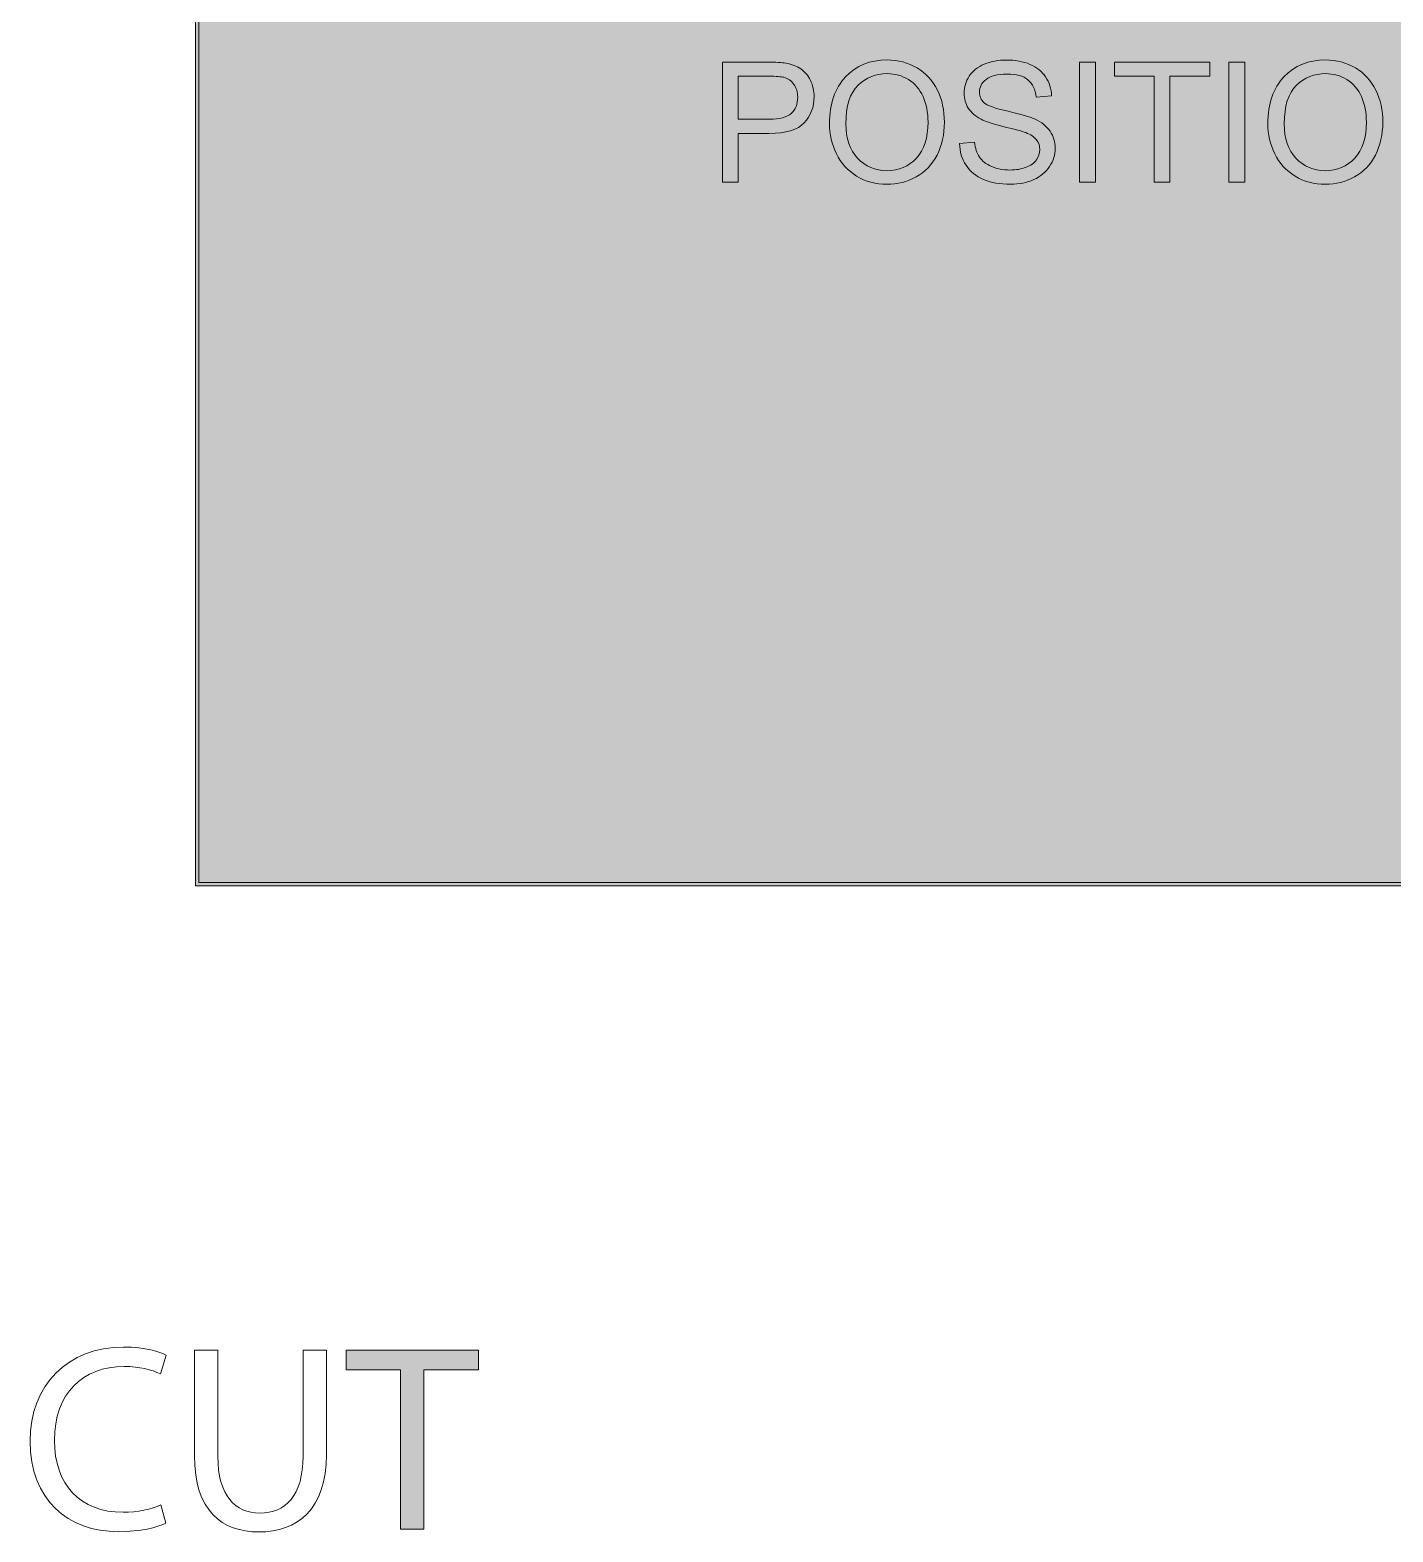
# Model space of a CAD drawing. Header units: centimetres. Extents: x -162 to 162, y -134 to 134.
# Drawn here: x 57.08 to 93.36, y 11.54 to 51.53 of the extents above; entities that cross this region are included whole.
import ezdxf

# ---------------------------------------------------------------- set-up
doc = ezdxf.new("R2010")
doc.units = ezdxf.units.CM
doc.header["$MEASUREMENT"] = 0
doc.layers.add('GUIDE', color=7, linetype='Continuous')

msp = doc.modelspace()

# ---------------------------------------------------------------- hatches: boundary and pattern name
at = {"layer": 'GUIDE', "true_color": 0xffffff}
h = msp.add_hatch(color=7, dxfattribs=at)
edge = h.paths.add_edge_path(flags=0)
edge.add_spline(control_points=[(135.49379, 28.74458), (135.49379, 28.74458), (61.48599, 28.74458), (61.48599, 28.74458), (61.48599, 28.74458), (61.48599, 28.74458), (61.48599, 28.74458), (61.48599, 28.74458), (61.48599, 91.18583), (61.48599, 91.18583), (61.48599, 91.18583), (61.48599, 91.18583), (61.48599, 91.18583), (61.48599, 91.18583), (135.49379, 91.18583), (135.49379, 91.18583), (135.49379, 91.18583), (135.49379, 91.18583), (135.49379, 91.18583), (135.49379, 91.18583), (135.49379, 28.74458), (135.49379, 28.74458)], knot_values=[0, 0, 0, 0, 0.14285714, 0.14285714, 0.14285714, 0.28571429, 0.28571429, 0.28571429, 0.42857143, 0.42857143, 0.42857143, 0.57142857, 0.57142857, 0.57142857, 0.71428571, 0.71428571, 0.71428571, 0.85714286, 0.85714286, 0.85714286, 1, 1, 1, 1], degree=3, periodic=1)
h = msp.add_hatch(color=7, dxfattribs=at)
edge = h.paths.add_edge_path(flags=0)
edge.add_spline(control_points=[(61.5756, 28.83419), (61.5756, 28.83419), (135.40419, 28.83419), (135.40419, 28.83419), (135.40419, 28.83419), (135.40419, 28.83419), (135.40419, 28.83419), (135.40419, 28.83419), (135.40419, 91.09622), (135.40419, 91.09622), (135.40419, 91.09622), (135.40419, 91.09622), (135.40419, 91.09622), (135.40419, 91.09622), (61.5756, 91.09622), (61.5756, 91.09622), (61.5756, 91.09622), (61.5756, 91.09622), (61.5756, 91.09622), (61.5756, 91.09622), (61.5756, 28.83419), (61.5756, 28.83419)], knot_values=[0, 0, 0, 0, 0.14285714, 0.14285714, 0.14285714, 0.28571429, 0.28571429, 0.28571429, 0.42857143, 0.42857143, 0.42857143, 0.57142857, 0.57142857, 0.57142857, 0.71428571, 0.71428571, 0.71428571, 0.85714286, 0.85714286, 0.85714286, 1, 1, 1, 1], degree=3, periodic=1)
h = msp.add_hatch(color=7, dxfattribs=at)
edge = h.paths.add_edge_path(flags=0)
edge.add_spline(control_points=[(85.02066, 47.47633), (85.02066, 47.47633), (85.02066, 50.6757), (85.02066, 50.6757), (85.02066, 50.6757), (85.02066, 50.6757), (85.02066, 50.6757), (85.02066, 50.6757), (85.44406, 50.6757), (85.44406, 50.6757), (85.44406, 50.6757), (85.44406, 50.6757), (85.44406, 50.6757), (85.44406, 50.6757), (85.44406, 47.47633), (85.44406, 47.47633), (85.44406, 47.47633), (85.44406, 47.47633), (85.44406, 47.47633), (85.44406, 47.47633), (85.02066, 47.47633), (85.02066, 47.47633)], knot_values=[0, 0, 0, 0, 0.14285714, 0.14285714, 0.14285714, 0.28571429, 0.28571429, 0.28571429, 0.42857143, 0.42857143, 0.42857143, 0.57142857, 0.57142857, 0.57142857, 0.71428571, 0.71428571, 0.71428571, 0.85714286, 0.85714286, 0.85714286, 1, 1, 1, 1], degree=3, periodic=1)
h = msp.add_hatch(color=7, dxfattribs=at)
edge = h.paths.add_edge_path(flags=0)
edge.add_spline(control_points=[(87.00445, 47.47633), (87.00445, 47.47633), (87.00445, 50.29816), (87.00445, 50.29816), (87.00445, 50.29816), (87.00445, 50.29816), (87.00445, 50.29816), (87.00445, 50.29816), (85.95036, 50.29816), (85.95036, 50.29816), (85.95036, 50.29816), (85.95036, 50.29816), (85.95036, 50.29816), (85.95036, 50.29816), (85.95036, 50.6757), (85.95036, 50.6757), (85.95036, 50.6757), (85.95036, 50.6757), (85.95036, 50.6757), (85.95036, 50.6757), (88.48631, 50.6757), (88.48631, 50.6757), (88.48631, 50.6757), (88.48631, 50.6757), (88.48631, 50.6757), (88.48631, 50.6757), (88.48631, 50.29816), (88.48631, 50.29816), (88.48631, 50.29816), (88.48631, 50.29816), (88.48631, 50.29816), (88.48631, 50.29816), (87.42785, 50.29816), (87.42785, 50.29816), (87.42785, 50.29816), (87.42785, 50.29816), (87.42785, 50.29816), (87.42785, 50.29816), (87.42785, 47.47633), (87.42785, 47.47633), (87.42785, 47.47633), (87.42785, 47.47633), (87.42785, 47.47633), (87.42785, 47.47633), (87.00445, 47.47633), (87.00445, 47.47633)], knot_values=[0, 0, 0, 0, 0.06666667, 0.06666667, 0.06666667, 0.13333333, 0.13333333, 0.13333333, 0.2, 0.2, 0.2, 0.26666667, 0.26666667, 0.26666667, 0.33333333, 0.33333333, 0.33333333, 0.4, 0.4, 0.4, 0.46666667, 0.46666667, 0.46666667, 0.53333333, 0.53333333, 0.53333333, 0.6, 0.6, 0.6, 0.66666667, 0.66666667, 0.66666667, 0.73333333, 0.73333333, 0.73333333, 0.8, 0.8, 0.8, 0.86666667, 0.86666667, 0.86666667, 0.93333333, 0.93333333, 0.93333333, 1, 1, 1, 1], degree=3, periodic=1)
h = msp.add_hatch(color=7, dxfattribs=at)
edge = h.paths.add_edge_path(flags=0)
edge.add_spline(control_points=[(88.99262, 47.47633), (88.99262, 47.47633), (88.99262, 50.6757), (88.99262, 50.6757), (88.99262, 50.6757), (88.99262, 50.6757), (88.99262, 50.6757), (88.99262, 50.6757), (89.41602, 50.6757), (89.41602, 50.6757), (89.41602, 50.6757), (89.41602, 50.6757), (89.41602, 50.6757), (89.41602, 50.6757), (89.41602, 47.47633), (89.41602, 47.47633), (89.41602, 47.47633), (89.41602, 47.47633), (89.41602, 47.47633), (89.41602, 47.47633), (88.99262, 47.47633), (88.99262, 47.47633)], knot_values=[0, 0, 0, 0, 0.14285714, 0.14285714, 0.14285714, 0.28571429, 0.28571429, 0.28571429, 0.42857143, 0.42857143, 0.42857143, 0.57142857, 0.57142857, 0.57142857, 0.71428571, 0.71428571, 0.71428571, 0.85714286, 0.85714286, 0.85714286, 1, 1, 1, 1], degree=3, periodic=1)
h = msp.add_hatch(color=7, dxfattribs=at)
edge = h.paths.add_edge_path(flags=0)
edge.add_spline(control_points=[(66.94182, 15.85865), (66.94182, 15.85865), (65.49216, 15.85865), (65.49216, 15.85865), (65.49216, 15.85865), (65.49216, 15.85865), (65.49216, 15.85865), (65.49216, 15.85865), (65.49216, 16.38193), (65.49216, 16.38193), (65.49216, 16.38193), (65.49216, 16.38193), (65.49216, 16.38193), (65.49216, 16.38193), (69.02086, 16.38193), (69.02086, 16.38193), (69.02086, 16.38193), (69.02086, 16.38193), (69.02086, 16.38193), (69.02086, 16.38193), (69.02086, 15.85865), (69.02086, 15.85865), (69.02086, 15.85865), (69.02086, 15.85865), (69.02086, 15.85865), (69.02086, 15.85865), (67.56416, 15.85865), (67.56416, 15.85865), (67.56416, 15.85865), (67.56416, 15.85865), (67.56416, 15.85865), (67.56416, 15.85865), (67.56416, 11.61569), (67.56416, 11.61569), (67.56416, 11.61569), (67.56416, 11.61569), (67.56416, 11.61569), (67.56416, 11.61569), (66.94182, 11.61569), (66.94182, 11.61569), (66.94182, 11.61569), (66.94182, 11.61569), (66.94182, 11.61569), (66.94182, 11.61569), (66.94182, 15.85865), (66.94182, 15.85865)], knot_values=[0, 0, 0, 0, 0.06666667, 0.06666667, 0.06666667, 0.13333333, 0.13333333, 0.13333333, 0.2, 0.2, 0.2, 0.26666667, 0.26666667, 0.26666667, 0.33333333, 0.33333333, 0.33333333, 0.4, 0.4, 0.4, 0.46666667, 0.46666667, 0.46666667, 0.53333333, 0.53333333, 0.53333333, 0.6, 0.6, 0.6, 0.66666667, 0.66666667, 0.66666667, 0.73333333, 0.73333333, 0.73333333, 0.8, 0.8, 0.8, 0.86666667, 0.86666667, 0.86666667, 0.93333333, 0.93333333, 0.93333333, 1, 1, 1, 1], degree=3, periodic=1)

# ---------------------------------------------------------------- linework, layer by layer
at = {"layer": 'GUIDE', "lineweight": 9}
for points, knots in [([(135.49379, 28.74458), (135.49379, 28.74458), (61.48599, 28.74458), (61.48599, 28.74458), (61.48599, 28.74458), (61.48599, 91.18583), (61.48599, 91.18583), (61.48599, 91.18583), (135.49379, 91.18583), (135.49379, 91.18583), (135.49379, 91.18583), (135.49379, 28.74458), (135.49379, 28.74458)], [0, 0, 0, 0, 0.25, 0.25, 0.25, 0.5, 0.5, 0.5, 0.75, 0.75, 0.75, 1, 1, 1, 1]), ([(135.49379, 28.74458), (135.49379, 28.74458), (61.48599, 28.74458), (61.48599, 28.74458), (61.48599, 28.74458), (61.48599, 28.74458), (61.48599, 28.74458), (61.48599, 28.74458), (61.48599, 91.18583), (61.48599, 91.18583), (61.48599, 91.18583), (61.48599, 91.18583), (61.48599, 91.18583), (61.48599, 91.18583), (135.49379, 91.18583), (135.49379, 91.18583), (135.49379, 91.18583), (135.49379, 91.18583), (135.49379, 91.18583), (135.49379, 91.18583), (135.49379, 28.74458), (135.49379, 28.74458)], [0, 0, 0, 0, 0.14285714, 0.14285714, 0.14285714, 0.28571429, 0.28571429, 0.28571429, 0.42857143, 0.42857143, 0.42857143, 0.57142857, 0.57142857, 0.57142857, 0.71428571, 0.71428571, 0.71428571, 0.85714286, 0.85714286, 0.85714286, 1, 1, 1, 1]), ([(61.5756, 28.83419), (61.5756, 28.83419), (135.40419, 28.83419), (135.40419, 28.83419), (135.40419, 28.83419), (135.40419, 91.09622), (135.40419, 91.09622), (135.40419, 91.09622), (61.5756, 91.09622), (61.5756, 91.09622), (61.5756, 91.09622), (61.5756, 28.83419), (61.5756, 28.83419)], [0, 0, 0, 0, 0.25, 0.25, 0.25, 0.5, 0.5, 0.5, 0.75, 0.75, 0.75, 1, 1, 1, 1]), ([(61.5756, 28.83419), (61.5756, 28.83419), (135.40419, 28.83419), (135.40419, 28.83419), (135.40419, 28.83419), (135.40419, 28.83419), (135.40419, 28.83419), (135.40419, 28.83419), (135.40419, 91.09622), (135.40419, 91.09622), (135.40419, 91.09622), (135.40419, 91.09622), (135.40419, 91.09622), (135.40419, 91.09622), (61.5756, 91.09622), (61.5756, 91.09622), (61.5756, 91.09622), (61.5756, 91.09622), (61.5756, 91.09622), (61.5756, 91.09622), (61.5756, 28.83419), (61.5756, 28.83419)], [0, 0, 0, 0, 0.14285714, 0.14285714, 0.14285714, 0.28571429, 0.28571429, 0.28571429, 0.42857143, 0.42857143, 0.42857143, 0.57142857, 0.57142857, 0.57142857, 0.71428571, 0.71428571, 0.71428571, 0.85714286, 0.85714286, 0.85714286, 1, 1, 1, 1]), ([(75.50983, 47.47633), (75.50983, 47.47633), (75.50983, 50.6757), (75.50983, 50.6757), (75.50983, 50.6757), (76.7167, 50.6757), (76.7167, 50.6757), (76.92908, 50.6757), (77.09131, 50.66551), (77.20336, 50.64516), (77.36048, 50.61897), (77.49218, 50.56912), (77.59836, 50.49567), (77.70455, 50.4222), (77.79004, 50.31925), (77.8548, 50.18685), (77.91951, 50.05446), (77.95193, 49.90895), (77.95193, 49.75038), (77.95193, 49.47828), (77.86534, 49.24805), (77.69221, 49.05965), (77.51904, 48.87121), (77.20625, 48.77706), (76.75381, 48.77706), (76.75381, 48.77706), (75.93322, 48.77706), (75.93322, 48.77706), (75.93322, 48.77706), (75.93322, 47.47633), (75.93322, 47.47633), (75.93322, 47.47633), (75.50983, 47.47633), (75.50983, 47.47633)], [0, 0, 0, 0, 0.09090909, 0.09090909, 0.09090909, 0.18181818, 0.18181818, 0.18181818, 0.27272727, 0.27272727, 0.27272727, 0.36363636, 0.36363636, 0.36363636, 0.45454545, 0.45454545, 0.45454545, 0.54545455, 0.54545455, 0.54545455, 0.63636364, 0.63636364, 0.63636364, 0.72727273, 0.72727273, 0.72727273, 0.81818182, 0.81818182, 0.81818182, 0.90909091, 0.90909091, 0.90909091, 1, 1, 1, 1]), ([(78.3622, 49.03454), (78.3622, 49.56561), (78.50479, 49.98135), (78.78997, 50.2818), (79.07511, 50.58221), (79.4432, 50.73245), (79.89424, 50.73245), (80.18957, 50.73245), (80.45585, 50.66188), (80.69299, 50.52079), (80.93013, 50.37963), (81.11092, 50.18283), (81.23531, 49.93042), (81.3597, 49.67798), (81.42191, 49.39174), (81.42191, 49.07164), (81.42191, 48.74722), (81.35646, 48.45696), (81.22551, 48.20088), (81.09456, 47.94479), (80.90904, 47.75092), (80.66897, 47.61927), (80.42895, 47.48758), (80.16993, 47.42177), (79.89206, 47.42177), (79.59091, 47.42177), (79.3217, 47.49449), (79.08456, 47.64001), (78.84742, 47.78549), (78.66772, 47.98408), (78.54552, 48.23579), (78.42332, 48.4875), (78.3622, 48.75373), (78.3622, 49.03454)], [0, 0, 0, 0, 0.09090909, 0.09090909, 0.09090909, 0.18181818, 0.18181818, 0.18181818, 0.27272727, 0.27272727, 0.27272727, 0.36363636, 0.36363636, 0.36363636, 0.45454545, 0.45454545, 0.45454545, 0.54545455, 0.54545455, 0.54545455, 0.63636364, 0.63636364, 0.63636364, 0.72727273, 0.72727273, 0.72727273, 0.81818182, 0.81818182, 0.81818182, 0.90909091, 0.90909091, 0.90909091, 1, 1, 1, 1]), ([(81.82348, 48.50426), (81.82348, 48.50426), (82.22285, 48.53917), (82.22285, 48.53917), (82.24175, 48.37908), (82.28577, 48.24782), (82.3549, 48.14522), (82.42398, 48.04267), (82.53126, 47.95971), (82.67679, 47.89644), (82.82226, 47.83313), (82.98594, 47.8015), (83.16782, 47.8015), (83.32931, 47.8015), (83.4719, 47.82552), (83.59559, 47.87352), (83.71924, 47.92156), (83.81125, 47.98736), (83.87163, 48.07102), (83.93201, 48.15467), (83.9622, 48.24598), (83.9622, 48.34491), (83.9622, 48.44532), (83.9331, 48.53296), (83.87491, 48.60791), (83.81672, 48.68281), (83.72068, 48.74573), (83.58684, 48.79666), (83.501, 48.83013), (83.31111, 48.88215), (83.01723, 48.95272), (82.72334, 49.02325), (82.51748, 49.08984), (82.39961, 49.15241), (82.24687, 49.23239), (82.13298, 49.33171), (82.05808, 49.45032), (81.98313, 49.56885), (81.94568, 49.70164), (81.94568, 49.8486), (81.94568, 50.01009), (81.99153, 50.16101), (82.08319, 50.30144), (82.17485, 50.44181), (82.30869, 50.54838), (82.48475, 50.62114), (82.66077, 50.69392), (82.85648, 50.73027), (83.07178, 50.73027), (83.30892, 50.73027), (83.51811, 50.69208), (83.69924, 50.61572), (83.88038, 50.53933), (84.01969, 50.42693), (84.11717, 50.27853), (84.21461, 50.13012), (84.26702, 49.96205), (84.27428, 49.7744), (84.27428, 49.7744), (83.86839, 49.74381), (83.86839, 49.74381), (83.84656, 49.94604), (83.7727, 50.09882), (83.64687, 50.20212), (83.52099, 50.30542), (83.33513, 50.35711), (83.08924, 50.35711), (82.83316, 50.35711), (82.6466, 50.31015), (82.52947, 50.2163), (82.41234, 50.12249), (82.3538, 50.00935), (82.3538, 49.87695), (82.3538, 49.76202), (82.39528, 49.66747), (82.47819, 49.59327), (82.55966, 49.51906), (82.77243, 49.44302), (83.11654, 49.36518), (83.46062, 49.28734), (83.69666, 49.21931), (83.82473, 49.16112), (84.01094, 49.07527), (84.14845, 48.96655), (84.23718, 48.83485), (84.32591, 48.70316), (84.37032, 48.55151), (84.37032, 48.37982), (84.37032, 48.20963), (84.32158, 48.04923), (84.2241, 47.89863), (84.12662, 47.74803), (83.98657, 47.63091), (83.80399, 47.54725), (83.62141, 47.4636), (83.41586, 47.42177), (83.18747, 47.42177), (82.89791, 47.42177), (82.6553, 47.46399), (82.45964, 47.54835), (82.26393, 47.6327), (82.11045, 47.75967), (81.99914, 47.92917), (81.88784, 48.09867), (81.82925, 48.29035), (81.82348, 48.50426)], [0, 0, 0, 0, 0.02857143, 0.02857143, 0.02857143, 0.05714286, 0.05714286, 0.05714286, 0.08571429, 0.08571429, 0.08571429, 0.11428571, 0.11428571, 0.11428571, 0.14285714, 0.14285714, 0.14285714, 0.17142857, 0.17142857, 0.17142857, 0.2, 0.2, 0.2, 0.22857143, 0.22857143, 0.22857143, 0.25714286, 0.25714286, 0.25714286, 0.28571429, 0.28571429, 0.28571429, 0.31428571, 0.31428571, 0.31428571, 0.34285714, 0.34285714, 0.34285714, 0.37142857, 0.37142857, 0.37142857, 0.4, 0.4, 0.4, 0.42857143, 0.42857143, 0.42857143, 0.45714286, 0.45714286, 0.45714286, 0.48571429, 0.48571429, 0.48571429, 0.51428571, 0.51428571, 0.51428571, 0.54285714, 0.54285714, 0.54285714, 0.57142857, 0.57142857, 0.57142857, 0.6, 0.6, 0.6, 0.62857143, 0.62857143, 0.62857143, 0.65714286, 0.65714286, 0.65714286, 0.68571429, 0.68571429, 0.68571429, 0.71428571, 0.71428571, 0.71428571, 0.74285714, 0.74285714, 0.74285714, 0.77142857, 0.77142857, 0.77142857, 0.8, 0.8, 0.8, 0.82857143, 0.82857143, 0.82857143, 0.85714286, 0.85714286, 0.85714286, 0.88571429, 0.88571429, 0.88571429, 0.91428571, 0.91428571, 0.91428571, 0.94285714, 0.94285714, 0.94285714, 0.97142857, 0.97142857, 0.97142857, 1, 1, 1, 1]), ([(85.02066, 47.47633), (85.02066, 47.47633), (85.02066, 50.6757), (85.02066, 50.6757), (85.02066, 50.6757), (85.44406, 50.6757), (85.44406, 50.6757), (85.44406, 50.6757), (85.44406, 47.47633), (85.44406, 47.47633), (85.44406, 47.47633), (85.02066, 47.47633), (85.02066, 47.47633)], [0, 0, 0, 0, 0.25, 0.25, 0.25, 0.5, 0.5, 0.5, 0.75, 0.75, 0.75, 1, 1, 1, 1]), ([(85.02066, 47.47633), (85.02066, 47.47633), (85.02066, 50.6757), (85.02066, 50.6757), (85.02066, 50.6757), (85.02066, 50.6757), (85.02066, 50.6757), (85.02066, 50.6757), (85.44406, 50.6757), (85.44406, 50.6757), (85.44406, 50.6757), (85.44406, 50.6757), (85.44406, 50.6757), (85.44406, 50.6757), (85.44406, 47.47633), (85.44406, 47.47633), (85.44406, 47.47633), (85.44406, 47.47633), (85.44406, 47.47633), (85.44406, 47.47633), (85.02066, 47.47633), (85.02066, 47.47633)], [0, 0, 0, 0, 0.14285714, 0.14285714, 0.14285714, 0.28571429, 0.28571429, 0.28571429, 0.42857143, 0.42857143, 0.42857143, 0.57142857, 0.57142857, 0.57142857, 0.71428571, 0.71428571, 0.71428571, 0.85714286, 0.85714286, 0.85714286, 1, 1, 1, 1]), ([(87.00445, 47.47633), (87.00445, 47.47633), (87.00445, 50.29816), (87.00445, 50.29816), (87.00445, 50.29816), (85.95036, 50.29816), (85.95036, 50.29816), (85.95036, 50.29816), (85.95036, 50.6757), (85.95036, 50.6757), (85.95036, 50.6757), (88.48631, 50.6757), (88.48631, 50.6757), (88.48631, 50.6757), (88.48631, 50.29816), (88.48631, 50.29816), (88.48631, 50.29816), (87.42785, 50.29816), (87.42785, 50.29816), (87.42785, 50.29816), (87.42785, 47.47633), (87.42785, 47.47633), (87.42785, 47.47633), (87.00445, 47.47633), (87.00445, 47.47633)], [0, 0, 0, 0, 0.125, 0.125, 0.125, 0.25, 0.25, 0.25, 0.375, 0.375, 0.375, 0.5, 0.5, 0.5, 0.625, 0.625, 0.625, 0.75, 0.75, 0.75, 0.875, 0.875, 0.875, 1, 1, 1, 1]), ([(87.00445, 47.47633), (87.00445, 47.47633), (87.00445, 50.29816), (87.00445, 50.29816), (87.00445, 50.29816), (87.00445, 50.29816), (87.00445, 50.29816), (87.00445, 50.29816), (85.95036, 50.29816), (85.95036, 50.29816), (85.95036, 50.29816), (85.95036, 50.29816), (85.95036, 50.29816), (85.95036, 50.29816), (85.95036, 50.6757), (85.95036, 50.6757), (85.95036, 50.6757), (85.95036, 50.6757), (85.95036, 50.6757), (85.95036, 50.6757), (88.48631, 50.6757), (88.48631, 50.6757), (88.48631, 50.6757), (88.48631, 50.6757), (88.48631, 50.6757), (88.48631, 50.6757), (88.48631, 50.29816), (88.48631, 50.29816), (88.48631, 50.29816), (88.48631, 50.29816), (88.48631, 50.29816), (88.48631, 50.29816), (87.42785, 50.29816), (87.42785, 50.29816), (87.42785, 50.29816), (87.42785, 50.29816), (87.42785, 50.29816), (87.42785, 50.29816), (87.42785, 47.47633), (87.42785, 47.47633), (87.42785, 47.47633), (87.42785, 47.47633), (87.42785, 47.47633), (87.42785, 47.47633), (87.00445, 47.47633), (87.00445, 47.47633)], [0, 0, 0, 0, 0.06666667, 0.06666667, 0.06666667, 0.13333333, 0.13333333, 0.13333333, 0.2, 0.2, 0.2, 0.26666667, 0.26666667, 0.26666667, 0.33333333, 0.33333333, 0.33333333, 0.4, 0.4, 0.4, 0.46666667, 0.46666667, 0.46666667, 0.53333333, 0.53333333, 0.53333333, 0.6, 0.6, 0.6, 0.66666667, 0.66666667, 0.66666667, 0.73333333, 0.73333333, 0.73333333, 0.8, 0.8, 0.8, 0.86666667, 0.86666667, 0.86666667, 0.93333333, 0.93333333, 0.93333333, 1, 1, 1, 1]), ([(88.99262, 47.47633), (88.99262, 47.47633), (88.99262, 50.6757), (88.99262, 50.6757), (88.99262, 50.6757), (89.41602, 50.6757), (89.41602, 50.6757), (89.41602, 50.6757), (89.41602, 47.47633), (89.41602, 47.47633), (89.41602, 47.47633), (88.99262, 47.47633), (88.99262, 47.47633)], [0, 0, 0, 0, 0.25, 0.25, 0.25, 0.5, 0.5, 0.5, 0.75, 0.75, 0.75, 1, 1, 1, 1]), ([(88.99262, 47.47633), (88.99262, 47.47633), (88.99262, 50.6757), (88.99262, 50.6757), (88.99262, 50.6757), (88.99262, 50.6757), (88.99262, 50.6757), (88.99262, 50.6757), (89.41602, 50.6757), (89.41602, 50.6757), (89.41602, 50.6757), (89.41602, 50.6757), (89.41602, 50.6757), (89.41602, 50.6757), (89.41602, 47.47633), (89.41602, 47.47633), (89.41602, 47.47633), (89.41602, 47.47633), (89.41602, 47.47633), (89.41602, 47.47633), (88.99262, 47.47633), (88.99262, 47.47633)], [0, 0, 0, 0, 0.14285714, 0.14285714, 0.14285714, 0.28571429, 0.28571429, 0.28571429, 0.42857143, 0.42857143, 0.42857143, 0.57142857, 0.57142857, 0.57142857, 0.71428571, 0.71428571, 0.71428571, 0.85714286, 0.85714286, 0.85714286, 1, 1, 1, 1]), ([(90.03363, 49.03454), (90.03363, 49.56561), (90.17622, 49.98135), (90.4614, 50.2818), (90.74654, 50.58221), (91.11463, 50.73245), (91.56567, 50.73245), (91.861, 50.73245), (92.12728, 50.66188), (92.36442, 50.52079), (92.60156, 50.37963), (92.78235, 50.18283), (92.90674, 49.93042), (93.03113, 49.67798), (93.09334, 49.39174), (93.09334, 49.07164), (93.09334, 48.74722), (93.02789, 48.45696), (92.89694, 48.20088), (92.76599, 47.94479), (92.58047, 47.75092), (92.3404, 47.61927), (92.10038, 47.48758), (91.84136, 47.42177), (91.56349, 47.42177), (91.26234, 47.42177), (90.99313, 47.49449), (90.75599, 47.64001), (90.51885, 47.78549), (90.33915, 47.98408), (90.21695, 48.23579), (90.09475, 48.4875), (90.03363, 48.75373), (90.03363, 49.03454)], [0, 0, 0, 0, 0.09090909, 0.09090909, 0.09090909, 0.18181818, 0.18181818, 0.18181818, 0.27272727, 0.27272727, 0.27272727, 0.36363636, 0.36363636, 0.36363636, 0.45454545, 0.45454545, 0.45454545, 0.54545455, 0.54545455, 0.54545455, 0.63636364, 0.63636364, 0.63636364, 0.72727273, 0.72727273, 0.72727273, 0.81818182, 0.81818182, 0.81818182, 0.90909091, 0.90909091, 0.90909091, 1, 1, 1, 1]), ([(75.93322, 49.1546), (75.93322, 49.1546), (76.76032, 49.1546), (76.76032, 49.1546), (77.03387, 49.1546), (77.22808, 49.20548), (77.34302, 49.30734), (77.45796, 49.40919), (77.51545, 49.55248), (77.51545, 49.7373), (77.51545, 49.87114), (77.48163, 49.98573), (77.41395, 50.08102), (77.3463, 50.17628), (77.25718, 50.23923), (77.14662, 50.26981), (77.0753, 50.28867), (76.94365, 50.29816), (76.75162, 50.29816), (76.75162, 50.29816), (75.93322, 50.29816), (75.93322, 50.29816), (75.93322, 50.29816), (75.93322, 49.1546), (75.93322, 49.1546)], [0, 0, 0, 0, 0.125, 0.125, 0.125, 0.25, 0.25, 0.25, 0.375, 0.375, 0.375, 0.5, 0.5, 0.5, 0.625, 0.625, 0.625, 0.75, 0.75, 0.75, 0.875, 0.875, 0.875, 1, 1, 1, 1]), ([(78.79868, 49.02802), (78.79868, 48.64243), (78.90233, 48.3387), (79.10967, 48.11687), (79.31701, 47.89496), (79.57704, 47.78404), (79.88987, 47.78404), (80.20852, 47.78404), (80.47073, 47.89605), (80.67663, 48.12015), (80.88249, 48.34417), (80.98544, 48.66207), (80.98544, 49.07383), (80.98544, 49.33425), (80.94142, 49.56158), (80.85339, 49.75585), (80.76536, 49.95007), (80.6366, 50.10066), (80.4671, 50.20759), (80.2976, 50.31453), (80.10736, 50.36799), (79.89643, 50.36799), (79.59668, 50.36799), (79.3388, 50.26504), (79.12275, 50.05918), (78.9067, 49.85328), (78.79868, 49.50956), (78.79868, 49.02802)], [0, 0, 0, 0, 0.11111111, 0.11111111, 0.11111111, 0.22222222, 0.22222222, 0.22222222, 0.33333333, 0.33333333, 0.33333333, 0.44444444, 0.44444444, 0.44444444, 0.55555556, 0.55555556, 0.55555556, 0.66666667, 0.66666667, 0.66666667, 0.77777778, 0.77777778, 0.77777778, 0.88888889, 0.88888889, 0.88888889, 1, 1, 1, 1]), ([(90.47011, 49.02802), (90.47011, 48.64243), (90.57376, 48.3387), (90.7811, 48.11687), (90.98844, 47.89496), (91.24847, 47.78404), (91.5613, 47.78404), (91.87995, 47.78404), (92.14216, 47.89605), (92.34806, 48.12015), (92.55392, 48.34417), (92.65687, 48.66207), (92.65687, 49.07383), (92.65687, 49.33425), (92.61285, 49.56158), (92.52482, 49.75585), (92.43679, 49.95007), (92.30803, 50.10066), (92.13853, 50.20759), (91.96903, 50.31453), (91.77879, 50.36799), (91.56786, 50.36799), (91.26811, 50.36799), (91.01023, 50.26504), (90.79418, 50.05918), (90.57813, 49.85328), (90.47011, 49.50956), (90.47011, 49.02802)], [0, 0, 0, 0, 0.11111111, 0.11111111, 0.11111111, 0.22222222, 0.22222222, 0.22222222, 0.33333333, 0.33333333, 0.33333333, 0.44444444, 0.44444444, 0.44444444, 0.55555556, 0.55555556, 0.55555556, 0.66666667, 0.66666667, 0.66666667, 0.77777778, 0.77777778, 0.77777778, 0.88888889, 0.88888889, 0.88888889, 1, 1, 1, 1]), ([(60.69162, 11.77127), (60.46533, 11.65813), (60.01275, 11.54498), (59.43289, 11.54498), (58.08929, 11.54498), (57.07804, 12.39352), (57.07804, 13.95637), (57.07804, 15.44843), (58.08929, 16.45973), (59.56721, 16.45973), (60.16125, 16.45973), (60.53603, 16.33241), (60.69866, 16.24752), (60.69866, 16.24752), (60.55016, 15.74542), (60.55016, 15.74542), (60.31683, 15.85865), (59.98444, 15.94344), (59.58843, 15.94344), (58.47117, 15.94344), (57.72864, 15.22922), (57.72864, 13.97755), (57.72864, 12.81075), (58.40042, 12.06118), (59.56017, 12.06118), (59.93496, 12.06118), (60.31683, 12.13897), (60.56434, 12.2592), (60.56434, 12.2592), (60.69162, 11.77127), (60.69162, 11.77127)], [0, 0, 0, 0, 0.1, 0.1, 0.1, 0.2, 0.2, 0.2, 0.3, 0.3, 0.3, 0.4, 0.4, 0.4, 0.5, 0.5, 0.5, 0.6, 0.6, 0.6, 0.7, 0.7, 0.7, 0.8, 0.8, 0.8, 0.9, 0.9, 0.9, 1, 1, 1, 1]), ([(62.07718, 16.38193), (62.07718, 16.38193), (62.07718, 13.56032), (62.07718, 13.56032), (62.07718, 12.49258), (62.55097, 12.04), (63.1874, 12.04), (63.89453, 12.04), (64.34711, 12.50667), (64.34711, 13.56032), (64.34711, 13.56032), (64.34711, 16.38193), (64.34711, 16.38193), (64.34711, 16.38193), (64.96945, 16.38193), (64.96945, 16.38193), (64.96945, 16.38193), (64.96945, 13.60276), (64.96945, 13.60276), (64.96945, 12.13897), (64.19861, 11.5379), (63.16618, 11.5379), (62.19032, 11.5379), (61.45488, 12.09653), (61.45488, 13.5745), (61.45488, 13.5745), (61.45488, 16.38193), (61.45488, 16.38193), (61.45488, 16.38193), (62.07718, 16.38193), (62.07718, 16.38193)], [0, 0, 0, 0, 0.1, 0.1, 0.1, 0.2, 0.2, 0.2, 0.3, 0.3, 0.3, 0.4, 0.4, 0.4, 0.5, 0.5, 0.5, 0.6, 0.6, 0.6, 0.7, 0.7, 0.7, 0.8, 0.8, 0.8, 0.9, 0.9, 0.9, 1, 1, 1, 1]), ([(66.94182, 15.85865), (66.94182, 15.85865), (65.49216, 15.85865), (65.49216, 15.85865), (65.49216, 15.85865), (65.49216, 16.38193), (65.49216, 16.38193), (65.49216, 16.38193), (69.02086, 16.38193), (69.02086, 16.38193), (69.02086, 16.38193), (69.02086, 15.85865), (69.02086, 15.85865), (69.02086, 15.85865), (67.56416, 15.85865), (67.56416, 15.85865), (67.56416, 15.85865), (67.56416, 11.61569), (67.56416, 11.61569), (67.56416, 11.61569), (66.94182, 11.61569), (66.94182, 11.61569), (66.94182, 11.61569), (66.94182, 15.85865), (66.94182, 15.85865)], [0, 0, 0, 0, 0.125, 0.125, 0.125, 0.25, 0.25, 0.25, 0.375, 0.375, 0.375, 0.5, 0.5, 0.5, 0.625, 0.625, 0.625, 0.75, 0.75, 0.75, 0.875, 0.875, 0.875, 1, 1, 1, 1]), ([(66.94182, 15.85865), (66.94182, 15.85865), (65.49216, 15.85865), (65.49216, 15.85865), (65.49216, 15.85865), (65.49216, 15.85865), (65.49216, 15.85865), (65.49216, 15.85865), (65.49216, 16.38193), (65.49216, 16.38193), (65.49216, 16.38193), (65.49216, 16.38193), (65.49216, 16.38193), (65.49216, 16.38193), (69.02086, 16.38193), (69.02086, 16.38193), (69.02086, 16.38193), (69.02086, 16.38193), (69.02086, 16.38193), (69.02086, 16.38193), (69.02086, 15.85865), (69.02086, 15.85865), (69.02086, 15.85865), (69.02086, 15.85865), (69.02086, 15.85865), (69.02086, 15.85865), (67.56416, 15.85865), (67.56416, 15.85865), (67.56416, 15.85865), (67.56416, 15.85865), (67.56416, 15.85865), (67.56416, 15.85865), (67.56416, 11.61569), (67.56416, 11.61569), (67.56416, 11.61569), (67.56416, 11.61569), (67.56416, 11.61569), (67.56416, 11.61569), (66.94182, 11.61569), (66.94182, 11.61569), (66.94182, 11.61569), (66.94182, 11.61569), (66.94182, 11.61569), (66.94182, 11.61569), (66.94182, 15.85865), (66.94182, 15.85865)], [0, 0, 0, 0, 0.06666667, 0.06666667, 0.06666667, 0.13333333, 0.13333333, 0.13333333, 0.2, 0.2, 0.2, 0.26666667, 0.26666667, 0.26666667, 0.33333333, 0.33333333, 0.33333333, 0.4, 0.4, 0.4, 0.46666667, 0.46666667, 0.46666667, 0.53333333, 0.53333333, 0.53333333, 0.6, 0.6, 0.6, 0.66666667, 0.66666667, 0.66666667, 0.73333333, 0.73333333, 0.73333333, 0.8, 0.8, 0.8, 0.86666667, 0.86666667, 0.86666667, 0.93333333, 0.93333333, 0.93333333, 1, 1, 1, 1])]:
    msp.add_open_spline(points, degree=3, knots=knots, dxfattribs=at)

doc.saveas('drawing.dxf')
